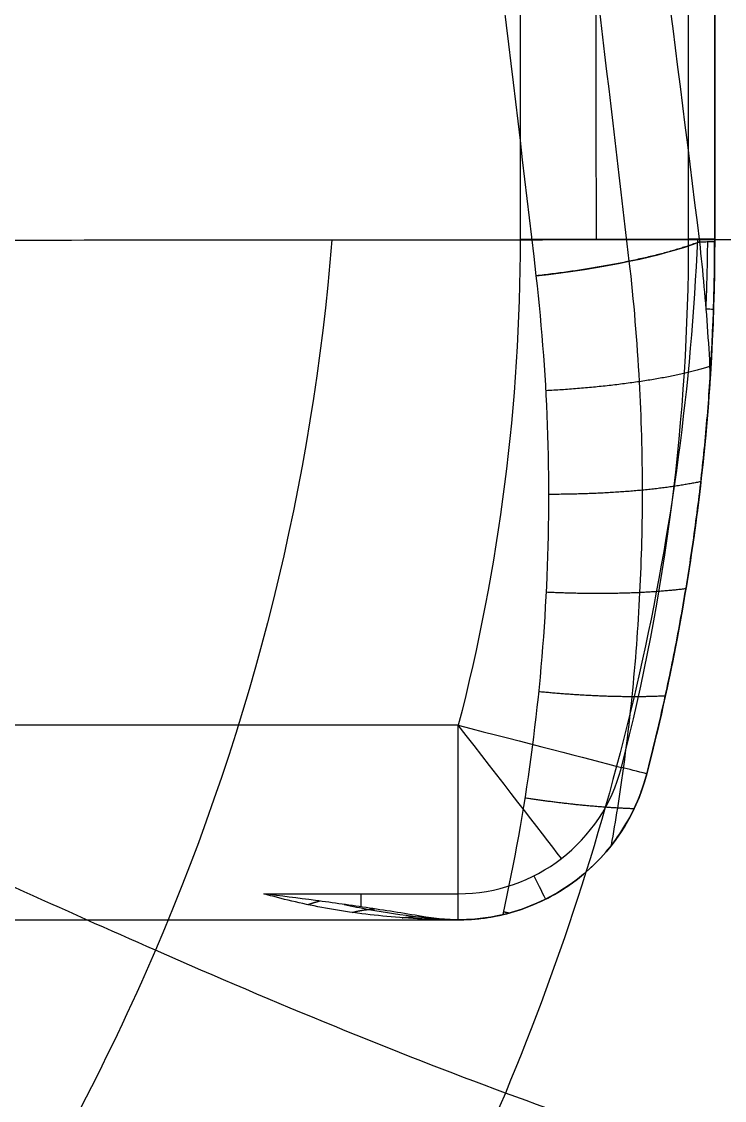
# Model space of a CAD drawing. Header units: centimetres. Extents: x -2.5 to 2.5, y -13.5 to 2.5.
# Drawn here: x 1.289 to 1.65, y -12.493 to -11.938 of the extents above; entities that cross this region are included whole.
import ezdxf

# ---------------------------------------------------------------- set-up
doc = ezdxf.new("R2010")
doc.units = ezdxf.units.CM
doc.layers.add('Default', color=7, linetype='Continuous', true_color=0x000000)

msp = doc.modelspace()

# ---------------------------------------------------------------- linework, layer by layer
at = {"layer": 'Default'}
for p, q in [((1.645, -10.18823627815171, 0.17600583774806), (1.645, -12.05000733198216, 0.17600583774806)), ((0.5133211161990552, -12.39999995873, 0.125), (1.513245847135, -12.39999995873, 0.125)), ((1.513245847207, -12.39999995873, 0.1499999998563), (1.513245847207, -12.39999995873, 0.1818749955998))]:
    msp.add_line(p, q, dxfattribs=at)
at = {"layer": 'Default', "extrusion": (0, 0, -1)}
for centre, radius, start, end in [((-0.545, -12.05, -0.4), 1.4, 180, 270), ((-0.544999974539007, -12.04999999342999, -0.25), 1.000000025460993, 180.0000003764336, 194.4775097440666), ((-0.5449999965753414, -12.04999999911822, -0.181874998518212), 1.100000003536659, 180.0000000459291, 194.4775097440329), ((-1.513245846344482, -12.29999995828183, -0.1818749951199334), 0.1000000009481757, 194.4775098728635, 269.9999999997032)]:
    msp.add_arc(centre, radius, start, end, dxfattribs=at)
at = {"layer": 'Default'}
for centre, radius, start, end in [((0.545, -12.05, 0.45), 1.35, 270, 0), ((0.545, -12.05, 0.2065845994827953), 1.4, 270, 0), ((0.5449999873138941, -12.04999999671698, 0.1999999999874035), 1.086602552647106, 345.522490243399, 359.9999998268884), ((1.513245846342984, -12.29999995872952, 0.2000000000000001), 0.08660254038047871, 270.0000000013336, 345.5224902429285), ((1.513245847207, -12.29999995873, 0.1413753639889904), 0.09999999999999964, 270, 345.5224902522211)]:
    msp.add_arc(centre, radius, start, end, dxfattribs=at)
at = {"layer": 'Default', "extrusion": (0, 1, 0)}
for centre, radius, start, end in [((-1.545, 0.1500000007234336, -12.05), 0.09999999927656628, 89.99999999999987, 150.0000002395745), ((-1.71820510680373, 0.2500000187217042, -12.05), 0.1000000322797958, 317.0585990732019, 329.9999982916266)]:
    msp.add_arc(centre, radius, start, end, dxfattribs=at)
at = {"layer": 'Default', "extrusion": (0.1133870685302143, -0.978507623388464, 0.1722387983608358)}
msp.add_arc((0.1557669310268528, -1.954735299794394, 11.99285584230798), 0.09999999094403138, 268.8546857092887, 326.3985410829404, dxfattribs=at)
at = {"layer": 'Default', "extrusion": (-1, 0, 0)}
for centre, radius, start, end in [((12.29999995873, 0.1499999999973033, -1.513245846451), 0.1000000000026968, 30.00000000089198, 90.00000011459156), ((12.47320503949, 0.25, -1.463245546281), 0.1000000000000004, 210.000000000001, 217.0207562128357)]:
    msp.add_arc(centre, radius, start, end, dxfattribs=at)
at = {"layer": 'Default', "extrusion": (0.2499999624130893, 0.968245846256752, 2.048033104218305e-09)}
msp.add_arc((-4.540193532452329, 0.1500000236161643, -11.53111246357162), 0.09999999999993596, 90.00000000075468, 150.0000000000213, dxfattribs=at)
at = {"layer": 'Default', "extrusion": (-0.7905694020588279, -0.6123724524571199, 0)}
msp.add_arc((10.65067368279362, 0.15, 6.335855276036993), 0.09999999999999976, 29.99999999987935, 89.9999998784163, dxfattribs=at)
at = {"layer": 'Default', "extrusion": (0.2499998818469388, 0.9682458670588348, -4.607800864475653e-08)}
msp.add_arc((-4.713397653694313, 0.2499994686517166, -11.5311128581849), 0.09999999996533178, 317.0585964284973, 330.0000000001533, dxfattribs=at)
at = {"layer": 'Default', "extrusion": (-0.8938877759012753, -0.4482908030444876, 0)}
msp.add_arc((11.84639888311357, 0.2500000000000001, 4.16130489496506), 0.1, 210.0000000002816, 222.9414033846619, dxfattribs=at)
at = {"layer": 'Default', "extrusion": (1, 0, 0)}
msp.add_arc((-12.47320503959701, 0.2500000000754922, 1.513245846345), 0.1000000001317634, 317.0585967260889, 329.9999999936418, dxfattribs=at)
at = {"layer": 'Default'}
for points, degree in [([(1.64500038419, -12.05122615861, 0.09776667802971001), (1.64500038419, -11.73623387315, 0.09839468816215001), (1.644999821697, -11.10744264781, 0.09922348341667), (1.645000047776, -10.17012603041, 0.09938881250383001), (1.644999987198, -9.231810825007, 0.09875434642863001), (1.64500000343, -8.287725959345002, 0.0975886267038), (1.644999999081, -7.333969236359001, 0.09589895836974), (1.645000000246, -6.373013228336, 0.09374914949071), (1.644999999934, -5.403156894919, 0.09115667889019001), (1.645000000018, -4.416550863938, 0.08790803636006), (1.644999999995, -3.406159794367, 0.08390582121380001), (1.645000000001, -2.365598947073, 0.07898347056254001), (1.645, -1.645236606129, 0.07485926230293), (1.645, -1.278936768667, 0.07261374683021)], 3), ([(1.545, -10.22320508076, 0.25), (1.545, -11.13660254038, 0.25), (1.545, -12.05, 0.25)], 2), ([(1.631602539961, -12.05, 0.1999999999996), (1.6316025401695, -11.13660254038, 0.1999999999998), (1.631602540378, -10.22320508076, 0.2)], 2), ([(1.645, -10.22320508076, 0.1818749961367), (1.645000000056, -11.13660254038, 0.18187499574035), (1.645000000112, -12.05, 0.181874995344)], 2), ([(1.363470108812, -10.3151501543, -0.2385510236649001), (1.396881034784, -10.48377831592, -0.2070888169887001), (1.462099219764, -10.83733720798, -0.1411114086217), (1.555046142472, -11.42378495231, -0.03168717195462004), (1.610836604538, -11.83767113613, 0.04561245365552997), (1.637155075288, -12.05149549885, 0.08559865068461998)], 3), ([(1.553317470205, -12.0689503657, 0.04162702479616008), (1.528583486785, -11.85598884699, 0.004076163193561068), (1.47604948869, -11.44337676551, -0.06867847933670995), (1.388192163093, -10.85687367697, -0.1720947981159), (1.326356303323, -10.50217209312, -0.2346382574477), (1.294594908689, -10.33263514071, -0.2645321963856)], 3), ([(1.938024744585, -12.04991999347, 0.001580652353455), (1.938039237669, -12.09031471256, 0.001581535556639), (1.934508202384, -12.17139317218, 0.001586284062219), (1.918564301517, -12.2925264019, 0.001613877026582), (1.892121622931, -12.41188010402, 0.001605457431499), (1.85548029076, -12.52825888632, 0.001562952582827), (1.808811436796, -12.64096563595, 0.001543621284527), (1.752279809239, -12.74951089235, 0.00153238640953), (1.686279592834, -12.85309607389, 0.001457917817053), (1.611844495888, -12.95015667067, 0.001323244680043), (1.529515996135, -13.04014386366, 0.001169422271213), (1.439597497451, -13.12258763709, 0.001073296624234), (1.342862331357, -13.19689393579, 0.0009619303118868), (1.240102877708, -13.26251888513, 0.0008208391789503999), (1.132153169667, -13.31893178582, 0.0006590535478821001), (1.019886938264, -13.36558846855, 0.0005467770752581), (0.9041593460408001, -13.40215880096, 0.0004531370062511), (0.7858314384761, -13.42852896554, 0.0003589564576587), (0.6657545171743, -13.44454517174, 0.0002677556537794), (0.5851851414562, -13.44822339368, 0.0002295199697165), (0.5449153037504, -13.44829353279, 0.0002172876396085)], 3), ([(1.945000031944, -12.05000000008, 0.02705361125755), (1.945001772744, -12.09068200546, 0.02703792110878), (1.941452183538, -12.17207751158, 0.02698421635051), (1.925485552536, -12.29340931738, 0.02692025351072), (1.899008130649, -12.41283123307, 0.02682148164986), (1.862211880357, -12.5295210733, 0.02666504167254), (1.815380329937, -12.6425537588, 0.02641355919827), (1.758875249942, -12.75106557368, 0.02603802830703), (1.693123298325, -12.85423817981, 0.02551600321349), (1.618625516667, -12.95128488404, 0.02483638187956), (1.535949838375, -13.04146574616, 0.02399604301138), (1.445729035251, -13.12409174906, 0.02300261397352), (1.348639861573, -13.1985428446, 0.02186845489089), (1.245406534933, -13.26425686947, 0.02061516639521), (1.136842898273, -13.32071148111, 0.01927346347637), (1.02383218007, -13.36745926328, 0.01789260234753), (0.9072510564159, -13.40415940923, 0.01652265837015), (0.7879685940045, -13.43055686034, 0.01523430177092), (0.6668737203031001, -13.4464643186, 0.01408992214641), (0.5856137390456001, -13.44999909496, 0.01345084557803), (0.5450000001698, -13.44999999363, 0.01316919896559)], 3), ([(1.637155075288, -12.05149549885, 0.08559865068461998), (1.638031672404, -12.05146484694, 0.08694688971293998), (1.639783237782, -12.05141981693, 0.08965307566455), (1.642397769431, -12.05131942638, 0.09370592345567), (1.644134299022, -12.05125786756, 0.09641257176581), (1.64500038419, -12.05122615861, 0.09776667802971001)], 3), ([(1.637155075288, -12.05149549885, 0.08559865068461998), (1.638017047411, -12.05914125654, 0.08691925124990998), (1.639579514421, -12.07449922364, 0.08956699381649), (1.641434513682, -12.09764961107, 0.09357887476535998), (1.64234081349, -12.11315917785, 0.09626843515215), (1.642710652235, -12.12093206047, 0.09761729866364999)], 3), ([(1.641266531525656, -12.05135611554207, 0.0919469773272812), (1.641166023443681, -12.06267770297066, 0.09178339215701511), (1.640886306676555, -12.07400471396778, 0.09161724262315517), (1.640427992378644, -12.08533123314342, 0.09144769885903875)], 3), ([(1.642710652235, -12.12093206047, 0.09761729866364999), (1.643210400759, -12.11319778988, 0.09763265163231999), (1.644046871826, -12.09771345225, 0.09766339660251), (1.644809084565, -12.07447549467, 0.0977056006784), (1.644991745853, -12.05897570047, 0.09774790913256), (1.64500038419, -12.05122615861, 0.09776667802971001)], 3), ([(1.64500038419, -12.05122615861, 0.09776667802971001), (1.64500038419, -12.05122615861, 0.1062814612451), (1.644999820726, -12.04942779265, 0.1238026546993), (1.645000051173001, -12.05016348782, 0.1517909303054), (1.645000000112, -12.05, 0.1716503715839), (1.645000000112, -12.05, 0.181874995344)], 3), ([(1.536235769264, -12.39732140245, 0.09952769818026), (1.542171067637, -12.3705740566, 0.09481141944427), (1.551805265238, -12.31663022409, 0.08529966644322001), (1.559587515215, -12.23385234014, 0.07070369205110004), (1.560432456709, -12.1507246598, 0.05604603917657006), (1.556444298004, -12.09613065053, 0.04641964235348008), (1.553317470205, -12.0689503657, 0.04162702479616008)], 3), ([(1.644405874914022, -12.08618831043373, 0.09768740161675685), (1.643104849888977, -12.08616451329684, 0.0956505285758181), (1.641799935186917, -12.08614077015685, 0.09361595847683188), (1.640491145934037, -12.08611707999745, 0.09158371438091027)], 3), ([(1.642710652235, -12.12093206047, 0.09761729866364999), (1.64137241637, -12.14164303368, 0.09757555453851), (1.637453893689, -12.18450220203, 0.09841009356871999), (1.626629667473, -12.25444144838, 0.1019657346294), (1.616189864539, -12.30129948984, 0.1054728002261), (1.610070431927, -12.32499995461, 0.1074726474607)], 3), ([(1.636268686471309, -12.18832083692339, 0.09889646512283397), (1.636268686471309, -12.18832083692339, 0.1403857302074457), (1.636268686471309, -12.18832083692339, 0.1818749952920574)], 2), ([(1.513245846398, -12.29999995853, 0.2500000000000001), (2.650002439708032e-11, -12.29999995863, 0.2500000000000001), (-1.513245846345, -12.29999995873, 0.25)], 2), ([(1.536235769264, -12.39732140245, 0.09952769818026), (1.540905842363, -12.39621820665, 0.09933317417488), (1.550345365878, -12.39329010701, 0.09938234104306999), (1.564618477492, -12.38629245355, 0.1006882748305), (1.577725186103, -12.37700893469, 0.1028181504441), (1.589377845033, -12.36550837299, 0.1052376990196), (1.598777424162, -12.35261327413, 0.1072184200939), (1.605887096082, -12.3386517683, 0.1081653126487), (1.608907389287, -12.32950440018, 0.1078527329612), (1.610070431927, -12.32499995461, 0.1074726474607)], 3), ([(1.610070431927, -12.32499995461, 0.1074726474607), (1.610070431927, -12.32499995461, 0.1446738213503), (1.610070431927, -12.32499995461, 0.1818749952399)], 2), ([(1.413245246217, -12.38660250536, 0.2000000036049999), (1.463245546281, -12.386602502235, 0.2000000018025), (1.513245846345, -12.38660249911, 0.2000000000000001)], 2), ([(1.49653723208, -12.39859419744, 0.1834175538031), (1.486725241606, -12.39693144892, 0.185280790883), (1.467448625761, -12.39390651285, 0.1889469256634), (1.439663765067, -12.38999690617, 0.1944043972524), (1.421915205839, -12.38769537497, 0.1981069827559), (1.413245246217, -12.38660250536, 0.2000000036049999)], 3), ([(1.513245847063, -12.39999995873, 0.1499999998563), (1.500529790083, -12.39999957522, 0.1563531822527), (1.476102779163, -12.39880128544, 0.1685732227636), (1.442466819127, -12.39404028331, 0.1853893413441), (1.422574179633, -12.38929509633, 0.1953361550265), (1.413245246217, -12.38660250536, 0.2000000036049999)], 3), ([(0.5080868185988, -12.39999995873, 0.15), (1.0106663328309, -12.39999995873, 0.14999999992815), (1.513245847063, -12.39999995873, 0.1499999998563)], 2), ([(0.5184662164237005, -12.39999995873, 0.09999999999999998), (1.01585603181535, -12.39999995873, 0.09999999999999999), (1.513245847207, -12.39999995873, 0.1)], 2), ([(1.513245846345, -12.39999995923, 0.1818749955998), (1.511353230440837, -12.39999995915749, 0.1818749956845822), (1.507591779693941, -12.39989289587777, 0.1819897705758569), (1.501999867405138, -12.39941770238297, 0.1825040435206614), (1.498347588419068, -12.3989009990142, 0.1830737591397172), (1.49653723208, -12.39859419744, 0.1834175538031)], 3), ([(1.49653723208, -12.39859419744, 0.1834175538031), (1.498361623116, -12.39890335701, 0.1797685836144), (1.502032581436, -12.39942135569, 0.172425610821), (1.50760466933, -12.39989332419, 0.161283023142), (1.511360169627, -12.39999984491, 0.1537742317206), (1.513245847063, -12.39999995873, 0.1499999998563)], 3), ([(1.513245847207, -12.39999995873, 0.1), (1.515827407855, -12.39999995873, 0.1), (1.520972786708, -12.39980085703, 0.09996489298681), (1.528664153403, -12.39890503411, 0.09980693528307999), (1.53372087895, -12.3979154866, 0.09963245124552), (1.536235769264, -12.39732140245, 0.09952769818026)], 3), ([(1.513245847063, -12.39999995873, 0.1499999998563), (1.513245847135, -12.39999995873, 0.12499999992815), (1.513245847207, -12.39999995873, 0.1)], 2)]:
    msp.add_open_spline(points, degree=degree, dxfattribs=at)
for points, knots in [([(1.624010129921, -2.255496601462848, -0.4778497014381168), (1.621103169617546, -2.796024256313096, -0.4665596866022939), (1.613177297910827, -4.245061385826523, -0.445662745298151), (1.600083390636559, -6.601811786862429, -0.4357069174517), (1.586619575318689, -9.326104874674447, -0.4374123704559811), (1.582608911068982, -11.14225856145718, -0.4445403667794107), (1.584057583714451, -12.05028600070334, -0.4513822160790023)], [12.13581229008057, 12.13581229008057, 12.13581229008057, 12.13581229008057, 28.35483976758405, 55.62500356754462, 82.8951673675052, 110.1630860669135, 110.1630860669135, 110.1630860669135, 110.1630860669135]), ([(1.601141178253314, -12.06143847360505, 0.05283916942398068), (1.601140957787432, -12.06143657536524, 0.05283883471308335), (1.579178243011762, -11.87233491346445, 0.01949510930258604), (1.531782906582084, -11.49572713952876, -0.04691100866957895), (1.446809891801174, -10.91557995215105, -0.1492066079101731), (1.380012793462403, -10.52517377416275, -0.2180457513446558), (1.341929310621806, -10.3218906042018, -0.2538900587924328), (1.341929297973291, -10.32189053668618, -0.253890070697259)], [-3.260235633138612e-06, -3.260235633138612e-06, -3.260235633138612e-06, -3.260235633138612e-06, 0, 0.3247797201981, 0.6474705594479, 1, 1.00000011708423, 1.00000011708423, 1.00000011708423, 1.00000011708423]), ([(1.636122885170868, -12.05024464525367, -0.3982681813598375), (1.629781643648385, -12.19942437124662, -0.4061896436638716), (1.562328356458749, -12.49807186253396, -0.422553270331), (1.311805084165854, -12.89189474422476, -0.4472886733665677), (0.9528648906212253, -13.17058727872182, -0.4689659720699305), (0.6786041604162978, -13.25092443888539, -0.4787562146104647), (0.5408167893125501, -13.26247613116989, -0.482119457974792)], [0.2212364523197717, 0.2212364523197717, 0.2212364523197717, 0.2212364523197717, 5.825724042573755, 11.4297249444772, 17.03372584637842, 22.63772076323024, 22.63772076323024, 22.63772076323024, 22.63772076323024]), ([(1.802472502570023, -12.05007359351547, -0.2012512812031785), (1.799716745806841, -12.21789829748822, -0.2057145248717225), (1.728696643514665, -12.55400556862087, -0.2141351818412955), (1.442542324794605, -12.99050287448035, -0.2260092461529734), (1.024974580103583, -13.29045076496442, -0.2376056256914914), (0.7037208561273945, -13.36843549298557, -0.2437854280482158), (0.5430225260926167, -13.37443484176614, -0.2459106576619486)], [0.2209940617851227, 0.2209940617851227, 0.2209940617851227, 0.2209940617851227, 5.825724042573755, 11.4297249444772, 17.03372584637842, 22.63771198775462, 22.63771198775462, 22.63771198775462, 22.63771198775462]), ([(0.5811718897563943, -13.44952949445834, 0.01342970691751452), (0.6571560346586554, -13.44755699404748, 0.01343853949610224), (0.8191051362696381, -13.43011296393092, 0.01347119912619416), (1.057656028819061, -13.36101380305107, 0.01356083394930191), (1.282129855076477, -13.24809494502893, 0.01363473561147568), (1.470306374893106, -13.10734537899685, 0.01370729527868389), (1.617547279885743, -12.95518531422333, 0.013788735246757), (1.728083321970683, -12.80277769490802, 0.01385013754658918), (1.808828295632913, -12.65552786309494, 0.01387483623417172), (1.865925080316967, -12.51609491774063, 0.01387187856169712), (1.904327117848898, -12.38604034267542, 0.01385637624994306), (1.928142669508128, -12.2657695633622, 0.01384509915284072), (1.940654556505804, -12.15484591082978, 0.01383361958867943), (1.943235247165832, -12.0838495664469, 0.01385074937735138), (1.943224191402196, -12.04983914498652, 0.01384736147584264), (1.943224181730144, -12.04981186165839, 0.01384735875058201)], [0.5862171827160163, 0.5862171827160163, 0.5862171827160163, 0.5862171827160163, 2.878451192292014, 5.47473928467371, 8.0378487390494, 10.41368921496617, 12.52628885812373, 14.39710380439879, 16.07237809808031, 17.5764607242938, 18.93007228852433, 20.15361380002996, 21.26737057777519, 22.2916136119039, 22.29243592469656, 22.29243592469656, 22.29243592469656, 22.29243592469656]), ([(1.44827523417585, -12.05040772262947, -0.5748286057510584), (1.438535535454055, -12.17479879463716, -0.5843593222892428), (1.37686479435368, -12.42283787941061, -0.6059949121260271), (1.168809492203595, -12.75168472183739, -0.6431168288631995), (0.9575442581139763, -12.92270307261373, -0.6682516486370591), (0.8344087302457963, -12.98644253425998, -0.6796142063898079), (0.8170808167284761, -12.99477311026389, -0.6811545419560652)], [0.2214788428544208, 0.2214788428544208, 0.2214788428544208, 0.2214788428544208, 5.825724042573755, 11.4297249444772, 17.03372584637842, 17.94152563315497, 17.94152563315497, 17.94152563315497, 17.94152563315497]), ([(1.241420076416, -12.05055934888, -0.7286743413675), (1.313249873371, -12.05051614949, -0.6814038689913), (1.451443892338, -12.05042823503, -0.578623859773), (1.639711511743, -12.0502730086, -0.4016930461851), (1.803455086951, -12.05018492466, -0.207757575156), (1.896601580501, -12.04996096742, -0.06838179436746), (1.938024744585, -12.04991999347, 0.001580652353455)], [-10.19330619854925, -10.19330619854925, -10.19330619854925, -10.19330619854925, -7.610317643849452, -5.027351181273428, -2.444384718696385, 0, 0, 0, 0]), ([(1.591948494932565, -12.36170699961465, 0.1057835436164131), (1.593077548736323, -12.35533181542746, 0.1046594266374761), (1.59732381305064, -12.32997241325996, 0.1001878798242121), (1.602925687548318, -12.2867088547069, 0.09255934720313694), (1.607049639243132, -12.23215281541198, 0.08293964536565185), (1.608378470874575, -12.17808466646609, 0.07340597245818867), (1.606820343855548, -12.12122280611531, 0.06337969006689312), (1.60350738730548, -12.0820198901648, 0.05646716440501308), (1.601140298631545, -12.06144763750855, 0.05283972147677433), (1.601139703846184, -12.06144246860401, 0.05283881005951038)], [0.5039574345672766, 0.5039574345672766, 0.5039574345672766, 0.5039574345672766, 0.7083011686166084, 1.315524064199579, 1.880827050779346, 2.435667799666076, 3.023239106344427, 3.676890047469381, 3.677054322699792, 3.677054322699792, 3.677054322699792, 3.677054322699792]), ([(1.831874446516587, -12.58411090275541, 0.001552414579368509), (1.791205422235499, -12.5708582751344, -0.07238996530172963), (1.699888365619356, -12.54355696963583, -0.2203024411182566), (1.540550880755654, -12.49295771298337, -0.4267064191459171), (1.37462770936585, -12.42424216645004, -0.5966557090848876), (1.261660266909612, -12.37267513345105, -0.6897907477820746), (1.212107214219425, -12.34989685423218, -0.7267642418882114)], [0.245996770183152, 0.245996770183152, 0.245996770183152, 0.245996770183152, 2.932249355439016, 5.751631277965929, 8.57101320049284, 10.70310473616508, 10.70310473616508, 10.70310473616508, 10.70310473616508]), ([(1.454623136474966, -12.39211908505037, 0.1914762034289582), (1.458811856584707, -12.39303700477649, 0.1894442388377932), (1.471463096764827, -12.3955755622552, 0.183283200521497), (1.488255602008928, -12.39806036133549, 0.1750138660211982), (1.500863161083024, -12.39931220722718, 0.1687412159411684), (1.504879186143558, -12.39964943485058, 0.1667367217694057)], [0.841022184876322, 0.841022184876322, 0.841022184876322, 0.841022184876322, 0.8713968220065, 0.9322864182219, 0.9606789713479886, 0.9606789713479886, 0.9606789713479886, 0.9606789713479886])]:
    msp.add_open_spline(points, degree=3, knots=knots, dxfattribs=at)
for points, weights, degree in [([(1.637158720969736, -12.05152760520212, 0.0856041789506835), (1.618513831717746, -12.05873625329416, 0.05691567336145169), (1.588060295726446, -12.06506470396786, 0.04094187779467962), (1.553317470205241, -12.06895036570215, 0.04162702479620565)], [1.065792481770875, 0.9780711179929371, 0.9780691727863107, 1.065786646150996], 3), ([(1.637153694564951, -12.05148412536229, 0.08559651132254754), (1.618509895422874, -12.05870245323243, 0.05690966901586031), (1.588058173296682, -12.06504668783236, 0.04093871851291125), (1.553317519035659, -12.06895036021916, 0.04162702382868495)], [1.06578652866452, 0.9780691794298146, 0.9780711571564502, 1.065792461844427], 3), ([(1.610070431926706, -12.32499995460993, 0.1397252749412552), (1.645017946812354, -12.18964878763675, 0.1397252749412552), (1.64499999092548, -12.04985870617434, 0.1397252749412551)], [0.9995215051240425, 0.9915346341222216, 0.9994967215989826], 2), ([(1.642442122682388, -12.11556857516105, 0.09668675741037384), (1.623680003378839, -12.12166041004164, 0.06792411523080658), (1.593133537854305, -12.12617897848517, 0.05171797206168042), (1.558314113010603, -12.12801522095582, 0.05204175238903735)], [1.065125264198099, 0.9780716716834384, 0.9782921355165766, 1.065786655697513], 3), ([(1.637848154007693, -12.17473216418731, 0.0983672890969759), (1.618451476069027, -12.17895277296648, 0.07450522072838348), (1.590544899746682, -12.18127655187919, 0.0614331599873193), (1.559778135983787, -12.18129667679824, 0.06143671062570014)], [1.039759372209805, 0.979157595060419, 0.9878333590834649, 1.065786664278943], 3), ([(1.630109844745966, -12.22982697740912, 0.1007059076938268), (1.610908049415571, -12.23232852283099, 0.08109396213774334), (1.585669350192233, -12.23293191706848, 0.07054139399378614), (1.558541899133737, -12.23162126670778, 0.0703102936196046)], [1.022331057896989, 0.9818912475970939, 0.9963764524255465, 1.065786672382346], 3), ([(1.619577757366509, -12.28495665980515, 0.1042888802192776), (1.601159893842689, -12.28590937709625, 0.08828332207776005), (1.578530618280641, -12.28511825047383, 0.07974325217252999), (1.554674845274391, -12.28276979982365, 0.07932916003115621)], [1.010938165549353, 0.9857626599828047, 1.004045498345871, 1.065786680638551], 3), ([(1.603557336249027, -12.34292904276551, 0.1077906770994045), (1.586788210789768, -12.34238694780883, 0.09585380268848016), (1.567518769726509, -12.34046532038725, 0.08950243372539196), (1.547595751349307, -12.33741543667656, 0.08896466018623789)], [1.002499185093803, 0.9922848165556815, 1.013380651360078, 1.065786689506993], 3), ([(1.415498751964678, -12.38724332040338, 0.1988732630895226), (1.415715178379042, -12.38715103806942, 0.1990379931969101), (1.415931620546563, -12.38705982854813, 0.1992033400441306), (1.416148074442928, -12.38696969406683, 0.1993693008546091)], [1.003514448629028, 1.003343610290838, 1.003179000327469, 1.003020618738919], 3), ([(1.435855360023454, -12.39221002444769, 0.188695009772787), (1.437884803845149, -12.39148589654303, 0.1904205793750711), (1.439913591731978, -12.39086734679385, 0.1921897980324955), (1.441938231008871, -12.390355776929, 0.193999761293775)], [1.003514410636823, 1.001874824922949, 1.000808928852429, 1.000316722425264], 3), ([(1.458736403312274, -12.3962142475671, 0.1772545523675005), (1.462642860075306, -12.39518985383192, 0.1808708285883216), (1.466538418586744, -12.39459150705462, 0.1845968930988614), (1.470397285018858, -12.39442445340393, 0.1884084381568037)], [1.003514368702689, 1.00029972226289, 0.9992904402726716, 1.000486522732035], 3), ([(1.539218170039554, -12.3965655303651, 0.0994328800781087), (1.538320849637931, -12.39637805671771, 0.09937415310820505), (1.537424296969721, -12.39618854496285, 0.09932794473702063), (1.536528686522288, -12.39599704702298, 0.0992941786637238)], [1.058502068245479, 1.060859057965097, 1.063287268250564, 1.06578669910188], 3), ([(1.484454423046523, -12.39895836465352, 0.1643956207999876), (1.489293550496134, -12.39826898950989, 0.1691344634326063), (1.4941089220777, -12.39826861181549, 0.1739497800701244), (1.498850424443596, -12.39895839346106, 0.1787916263883333)], [1.003514322154011, 0.9994805124766817, 0.9989192687309277, 1.00183059091675], 3), ([(1.513245846488563, -12.39999995873385, 0.1500000001435172), (1.513245846584351, -12.39999995873385, 0.1500000002393057), (1.513245846680139, -12.39999995873385, 0.1500000003350941), (1.513245846775928, -12.39999995873384, 0.1500000004308826)], [1.003514270388918, 1.00351427030833, 1.003514270227742, 1.003514270147154], 3)]:
    msp.add_rational_spline(points, weights, degree=degree, dxfattribs=at)

doc.saveas('drawing.dxf')
